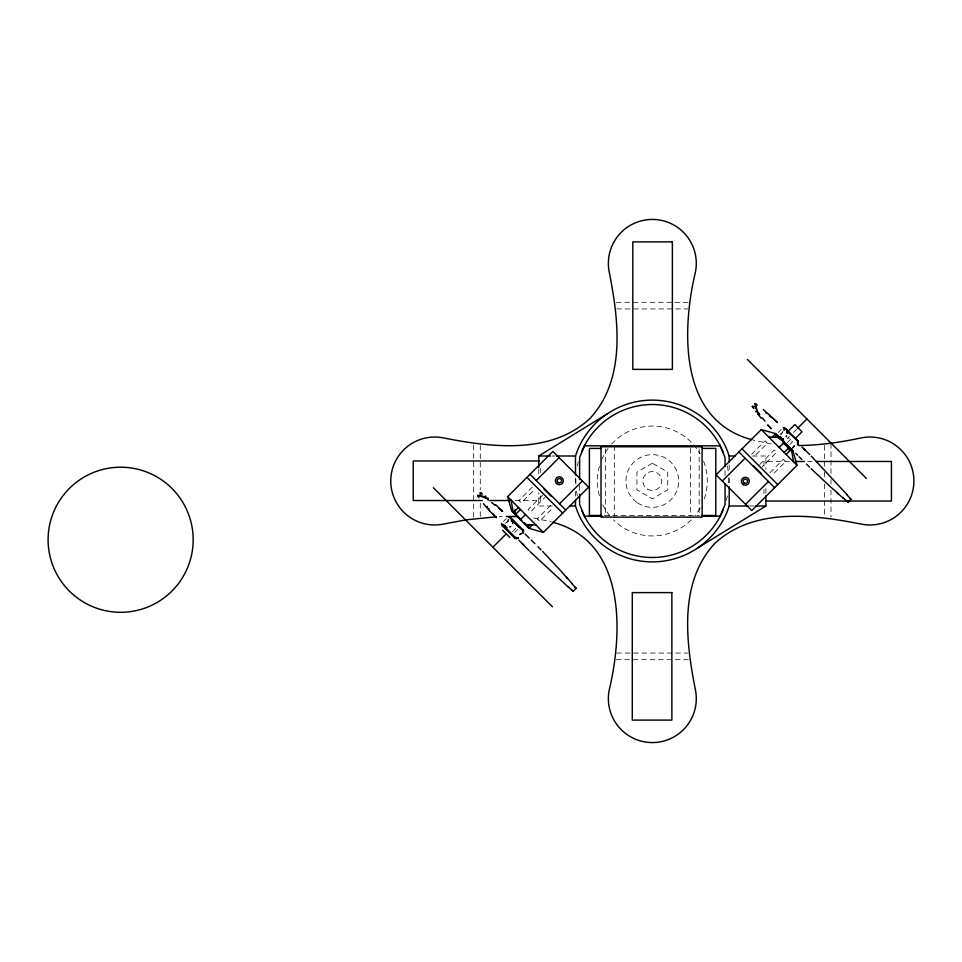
<?xml version="1.0" encoding="UTF-8"?>
<svg xmlns="http://www.w3.org/2000/svg" width="962" height="962" viewBox="0 0 962 962"><rect width="100%" height="100%" fill="white"/><g stroke="black" fill="none" stroke-linecap="round" stroke-linejoin="round"><path stroke-width="0.72" stroke-dasharray="4.81 3.61" d="M780.916 434.98L782.912 431.277M506.541 522.739L508.814 519.576M507.828 520.226L508.694 519.3L507.948 520.069M532.383 487.012L518.915 500.48L521.248 502.813L534.716 489.345M503.403 521.512L506.361 518.542M542.592 495.141L528.078 509.656L530.411 511.976L544.925 497.474M512.469 531.77L516.618 527.621M514.73 532.515L517.664 529.569M550.721 505.351L537.253 518.819L539.574 521.151L553.054 507.683M751.611 454.317L765.091 440.849L767.423 443.181L753.943 456.649M778.246 432.467L781.204 429.509M759.752 464.526L774.254 450.024L776.587 452.344L762.072 466.859M787.313 438.576L789.381 436.52M793.506 432.395L796.596 429.292M787.313 442.724L791.461 438.576M789.934 444.444L792.52 441.859L788.636 437.975M769.949 472.655L783.417 459.187L785.75 461.519L772.282 474.987M780.014 434.175L782.431 432.647M505.17 523.208L508.742 521.26M499.302 516.618L502.212 516.438M616.341 302.345L673.328 302.345M674.831 302.345L689.826 302.345M616.738 308.934L687.926 308.934M551.984 456L554.918 456M752.392 456L765.896 456L765.896 469.24M789.441 461.471L763.948 461.471L763.948 467.34M807.443 461.471L813.443 461.471M515.223 500.529L540.716 500.529L540.716 494.66M552.272 506L538.768 506L538.768 492.76M749.747 506L754.148 506M604.268 515.452L699.434 515.452M616.738 653.066L687.926 653.066M616.341 659.655L688.323 659.655M771.211 444.035L753.27 440.127M533.453 517.965L551.394 521.873M830.988 443.506L830.988 473.496M830.988 479.497L830.988 483.994M830.988 489.995L830.988 516.991M824.398 445.406L824.398 466.173M824.398 472.101L824.398 478.03M824.398 483.97L824.398 516.594M765.896 488.359L765.896 494.24M763.948 489.321L763.948 493.71M729.184 464.826L729.184 470.707M729.184 478.054L729.184 483.946M725.047 470.707L725.047 476.587M699.146 448.821L699.146 516.173M690.355 448.376L690.355 516.173M614.309 445.827L614.309 516.173M605.519 448.821L605.519 516.173M579.617 485.413L579.617 491.293M575.48 478.054L575.48 483.946M575.48 491.293L575.48 497.174M540.716 468.29L540.716 472.679M538.768 469.24L538.768 473.641M480.278 445.406L480.278 489.898M480.278 503.246L480.278 516.594M473.677 445.009L473.677 516.991M703.607 461.219A54.954 54.954 0 0 1 703.102 502.032M700.144 508.08A54.954 54.954 0 0 1 694.817 515.86M691.197 519.853A54.954 54.954 0 0 1 613.479 519.853M609.848 515.86A54.954 54.954 0 0 1 601.563 502.032M599.374 495.658A54.954 54.954 0 0 1 599.374 466.342M601.563 459.968A54.954 54.954 0 0 1 608.188 448.268M611.616 444.095A54.954 54.954 0 0 1 700.144 453.92M727.344 495.923A76.479 76.479 0 0 1 726.334 500.312M577.32 495.923A76.479 76.479 0 0 1 576.382 489.983M575.913 484.006A76.479 76.479 0 0 1 575.913 477.994M577.32 466.077A76.479 76.479 0 0 1 578.33 461.688M727.344 466.077A76.479 76.479 0 0 1 728.282 472.017M728.751 477.994A76.479 76.479 0 0 1 728.583 487M652.332 463.227L636.94 472.114L636.94 489.886L652.332 498.773L667.724 489.886L667.724 472.114L652.332 463.227M647.606 489.189A9.452 9.452 0 0 0 661.784 481A9.452 9.452 0 0 0 647.606 472.811A9.452 9.452 0 0 0 647.606 489.189M637.59 502.873A26.383 26.383 0 0 0 678.643 482.84A26.383 26.383 0 0 0 640.764 457.299A26.383 26.383 0 0 0 637.59 502.873"/><path stroke-width="1.44" d="M516.943 538.299C515.62 540.343 517.688 535.088 516.233 538.576M785.136 429.593L783.777 430.074M791.233 448.917L791.317 449.819L792.183 448.737M503.535 524.422L503.427 525.781L501.418 523.484M787.241 431.601L787.205 433.177L787.241 431.601C784.222 429.437 802.512 443.229 797.474 443.434L798.364 442.712M769.66 415.849L769.804 415.38M503.487 525.444L503.619 524.603M522.631 532.479L523.713 531.625L514.165 522.113M512.89 522.679L512.542 523.496L512.914 522.39M797.474 441.823L797.486 442.7L798.268 442.34M780.627 437.085L780.615 439.261L780.663 437.385M780.891 438.095L780.615 439.261L777.08 435.257M482.515 494.095L480.278 492.652L480.988 493.566M757.371 405.146L755.122 403.619L757.298 411.399L755.555 407.215L755.302 403.631M784.655 429.509L783.176 427.537M487.902 499.482L488.407 500.06C487.169 497.594 474.687 492.159 478.944 497.667M505.23 527.356L516.221 538.227M485.834 497.895L477.537 495.406L477.946 496.176M755.952 406.818L752.38 406.361L753.27 407.094M518.037 538.516L518.494 537.77L518.085 538.624M504.617 526.911L507.07 527.513L505.495 527.549M786.267 436.856L786.639 435.81M575.48 475.12L575.48 456L577.609 450.048A80.88 80.88 0 0 1 727.056 450.048L729.184 456L729.184 461.88M584.884 444.949L579.617 457.479L579.617 479.533M719.78 517.051L725.047 504.521L725.047 483.934M729.184 486.88L729.184 506L727.056 511.952A80.88 80.88 0 0 1 577.609 511.952L575.48 506L575.48 500.12M752.368 406.565L752.789 407.142M752.38 406.361L753.883 408.634M791.077 449.531L791.317 448.761M508.333 516.57L513.912 521.765L513.54 521.272M529.725 524.41L527.404 526.779M774.939 437.59L776.803 435.69M526.923 477.405L552.885 451.455L588.612 487.181L543.386 532.419L528.968 528.342L511.712 511.099L507.659 496.681L526.923 477.405L562.662 513.143M536.255 480.519L559.102 457.671M518.518 507.551L513.335 512.722L511.026 500.06M520.478 509.511L515.295 514.682L515.187 509.403M492.869 547.222L506.277 533.814M520.346 519.72L525.517 514.55M525.769 524.218L525.3 524.687L535.942 524.975M523.22 533.501L522.967 533.393M528.968 528.342L532.251 525.048M559.547 503.811L582.395 480.964M573.184 591.257L576.106 588.323M761.279 429.581L716.053 474.819L751.779 510.545L797.017 465.331L792.953 450.901L775.697 433.646L761.291 429.593L797.017 465.331M722.27 481.036L745.117 458.189M772.414 436.952L775.709 433.658M778.895 437.782L779.364 437.313L768.722 437.025M787.986 431.445L794.84 424.591L802.007 431.77L795.153 438.624M797.63 428.258L806.926 418.975M779.148 447.45L784.331 442.279M784.186 452.489L788.9 447.787M786.146 454.449L791.329 449.278L793.638 461.94M798.292 444.228L797.474 444.6L798.219 444.143M792.953 450.901L792.171 451.058M745.562 504.328L768.41 481.481M846.933 501.286L848.075 502.164L850.949 499.29L850.023 498.196M522.811 531.529L523.424 531.373M607.395 413.744L538.768 456L538.768 467.76M697.27 548.256L765.896 506L765.896 495.707M481.036 493.097L480.23 492.76L480.711 496.248M783.044 440.476L783.633 440.199L782.755 440.343M790.427 448.593L791.221 449.254M509.704 526.935L510.75 526.575M782.371 439.009L783.2 438.648L782.13 439.021M511.279 520.971L512.361 521.079L512.277 520.274M755.158 403.595L755.879 404.052M781.805 440.271L791.065 449.194M511.411 520.995L513.155 520.923L511.856 520.093M512 521.2L513.095 520.911M496.392 516.798L466.017 519.853L443.302 524.122A43.963 43.963 0 0 1 390.764 481A43.963 43.963 0 0 1 443.302 437.878C491.414 447.402 550.625 454.882 589.886 418.554C626.214 379.293 618.734 320.081 609.211 271.969A43.963 43.963 0 0 1 652.332 219.432A43.963 43.963 0 0 1 695.454 271.969C681.493 330.351 678.956 420.574 751.887 439.706M584.463 445.827L720.201 445.827M601.298 448.412L589.393 448.412L589.393 515.452L601.298 515.452M702.404 448.412L715.788 448.412L715.788 515.452L702.404 515.452M538.768 456L550.517 456M556.385 456L575.48 456M729.184 456L735.064 456M539.225 460.954L413.227 460.954L413.227 500.529L482.227 500.529M795.442 461.471L804.436 461.471M816.437 461.471L891.437 461.471L891.437 501.046L765.439 501.046M489.73 500.529L509.223 500.529M569.6 506L575.48 506M729.184 506L748.28 506M755.615 506L765.896 506M584.463 516.173L602.368 516.173M701.947 516.173L720.201 516.173M798.388 445.526C819.576 445.358 840.68 442.292 861.363 437.878A43.963 43.963 0 0 1 913.9 481A43.963 43.963 0 0 1 861.363 524.122C813.251 514.598 754.04 507.118 714.778 543.446C678.451 582.707 685.942 641.919 695.454 690.031A43.963 43.963 0 0 1 652.332 742.568A43.963 43.963 0 0 1 609.211 690.031C623.172 631.649 625.709 541.426 552.789 522.294M506.277 516.474L517.099 516.57M488.263 498.388L487.662 497.895M485.125 495.947L485.906 496.548M843.614 498.46L843.121 497.895L848.075 502.164M568.77 587.493L568.289 586.928L573.232 591.209L572.089 590.331M836.904 492.604L843.049 497.967M765.872 412.878L766.63 413.48M491.726 502.561L495.202 505.375M802.031 447.041L809.751 454.605M769.359 415.764L770.033 416.318M838.215 493.578L831.505 487.734M763.359 409.535L777.464 422.318M769.985 416.185L771.885 417.785M755.699 411.303L756.24 412.013M847.185 494.877L846.62 494.396L850.901 499.338M759.162 413.997L759.764 414.514L757.298 411.399L757.587 411.94M568.205 587L530.05 551.611M498.953 508.429L502.368 511.435M773.785 419.384L776.947 422.162M567.568 578.415L572.342 583.922M758.032 414.321L757.587 413.768M830.879 487.229L811.098 468.686M495.55 504.605L502.621 511.351M529.016 550.577L518.963 540.295M523.581 545.009L522.414 543.843L523.881 545.37M809.583 467.135L806.469 464.069M525.144 534.114L529.208 538.047M805.074 449.988L803.547 448.52L804.701 449.699M537.962 546.777L541.029 549.879M534.908 543.65L531.277 540.055M798.4 441.378L796.74 439.718M523.496 530.351L522.619 529.473M747.402 359.463L866.437 478.487M784.559 427.537L796.151 439.117M795.863 438.828L798.364 441.342M787.012 429.99L786.219 429.196M775.228 434.115L781.156 440.043M783.657 442.544L791.75 450.637M776.274 435.822L778.871 438.419M783.164 442.712L790.115 449.663L789.177 448.725M742.003 448.857L777.753 484.595M753.27 465.56L761.038 473.328M738.9 451.96L774.638 487.71M530.026 474.29L565.776 510.04M543.626 488.672L551.394 496.44M507.647 496.669L543.386 532.419M512.758 511.207L521.861 520.31M524.302 522.751L529.437 527.885M509.716 516.57L523.556 530.423M513.287 521.284L519.396 527.392M501.418 524.867L515.271 538.708L514.333 537.77M502.657 530.23L509.824 537.409M433.357 487.71L552.38 606.733M801.815 459.451L799.073 456.685M784.439 443.987L785.641 445.19M811.303 456.156L846.704 494.312M767.544 425.132L771.055 428.727M496.212 517.772L489.417 510.654M795.766 453.294L797.738 455.327M542.58 551.406L561.123 571.175M486.94 506.385L487.373 506.938M561.628 571.813L567.472 578.511L566.498 577.212M489.454 510.69L483.429 503.655M768.121 425.06L771.127 428.475M493.278 514.093L496.043 517.243M488.552 508.417L489.081 509.018M571.789 583.417L576.058 588.371L575.18 587.241M758.272 414.622L761.279 418.242M765.079 421.308L762.253 417.845M779.785 437.963L780.314 438.84M719.78 444.949L725.047 457.479L725.047 466.305M579.617 494.227L579.617 504.521L584.884 517.051M780.603 436.868L780.687 437.518M789.393 448.641L789.441 451.286M722.991 510.269A76.479 76.479 0 0 1 581.673 510.269M581.673 451.731A76.479 76.479 0 0 1 722.991 451.731M794.155 446.067L793.121 447.474L794.155 446.067M521.356 533.417L519.961 534.451L521.356 533.417M672.378 241.895L632.816 241.895L632.816 369.384L672.378 369.384L672.378 241.895M702.128 446.765L601.01 446.765L601.01 517.099L702.128 517.099L702.128 446.765M671.861 592.616L632.287 592.616L632.287 720.105L671.861 720.105L671.861 592.616M505.122 525.697L504.521 525.541L505.122 525.697M785.257 430.699L785.257 430.699M556.529 483.537A3.956 3.956 0 0 0 563.143 481.77A3.956 3.956 0 0 0 558.297 476.924A3.956 3.956 0 0 0 556.529 483.537M557.828 482.359A2.201 2.201 0 0 0 561.471 481.228A2.201 2.201 0 0 0 558.669 478.643A2.201 2.201 0 0 0 557.828 482.359M744.239 483.164A2.201 2.201 0 0 0 747.546 481.265A2.201 2.201 0 0 0 744.239 479.353A2.201 2.201 0 0 0 744.239 483.164M743.361 484.692A3.956 3.956 0 0 0 749.302 481.265A3.956 3.956 0 0 0 743.361 477.837A3.956 3.956 0 0 0 743.361 484.692M84.367 602.573A72.535 72.535 0 0 0 193.182 539.754A72.535 72.535 0 0 0 84.367 476.936A72.535 72.535 0 0 0 84.367 602.573"/></g></svg>
